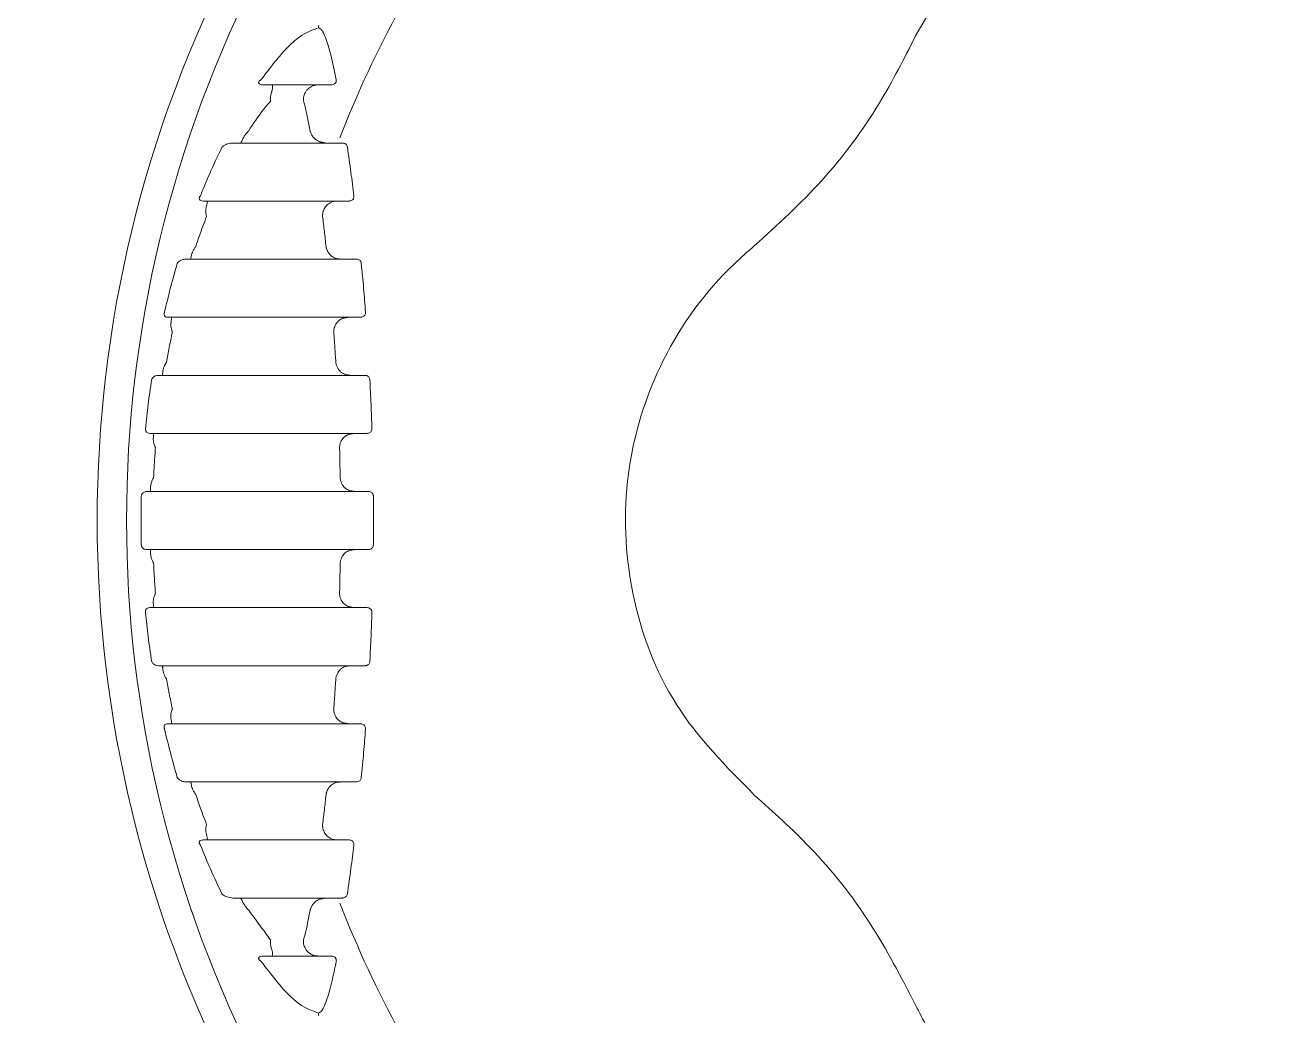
# Model space of a CAD drawing. Header units: inches. Extents: x 2 to 86, y -22 to 129.
# Drawn here: x 32.202 to 33.551, y 6.232 to 7.299 of the extents above; entities that cross this region are included whole.
import ezdxf

# ---------------------------------------------------------------- set-up
doc = ezdxf.new("R2010")
doc.units = ezdxf.units.IN
doc.header["$MEASUREMENT"] = 0
doc.layers.add('1', color=4, linetype='Continuous')

# ---------------------------------------------------------------- blocks, each defined once
blk = doc.blocks.new('FROG')
at = {"layer": '1', "color": 3, "lineweight": 5}
for p, q in [((-1.1387, 0.4687), (-1.088, 0.4687)), ((-1.081, 0.4062), (-1.1721, 0.4062)), ((-1.0683, 0.3437), (-1.0553, 0.3437)), ((-1.0646, 0.2812), (-1.2258, 0.2812)), ((-1.0565, 0.2187), (-1.0428, 0.2187))]:
    blk.add_line(p, q, dxfattribs=at)
at = {"layer": '1', "color": 3, "lineweight": 5, "flags": 128}
for points in [[(-1.0625, 0.4062), (-1.0627, 0.4062), (-1.0628, 0.4062), (-1.063, 0.4062), (-1.0632, 0.4062), (-1.0634, 0.4062), (-1.0636, 0.4062), (-1.0637, 0.4062), (-1.0639, 0.4062)], [(-1.2077, 0.3437), (-1.1785, 0.3437), (-1.1523, 0.3437), (-1.1293, 0.3437), (-1.1098, 0.3437), (-1.0938, 0.3437), (-1.0815, 0.3437), (-1.073, 0.3437), (-1.0683, 0.3437)], [(-1.0474, 0.2812), (-1.0495, 0.2812), (-1.0517, 0.2812), (-1.0538, 0.2812), (-1.056, 0.2812), (-1.0581, 0.2812), (-1.0603, 0.2812), (-1.0624, 0.2812), (-1.0646, 0.2812)], [(-1.2462, 0.2187), (-1.2056, 0.2187), (-1.1691, 0.2187), (-1.1372, 0.2187), (-1.1102, 0.2187), (-1.0884, 0.2187), (-1.0721, 0.2187), (-1.0614, 0.2187), (-1.0565, 0.2187)], [(-1.0543, 0.1562), (-1.0593, 0.1562), (-1.0704, 0.1562), (-1.0877, 0.1562), (-1.1109, 0.1562), (-1.1397, 0.1562), (-1.1738, 0.1562), (-1.2128, 0.1562), (-1.2562, 0.1562)], [(-1.0381, 0.1562), (-1.0401, 0.1562), (-1.0422, 0.1562), (-1.0442, 0.1562), (-1.0462, 0.1562), (-1.0483, 0.1562), (-1.0503, 0.1562), (-1.0523, 0.1562), (-1.0543, 0.1562)], [(-1.2658, 0.0937), (-1.2193, 0.0937), (-1.1775, 0.0937), (-1.1409, 0.0937), (-1.1101, 0.0937), (-1.0853, 0.0937), (-1.0669, 0.0937), (-1.0552, 0.0937), (-1.0504, 0.0937)], [(-1.0504, 0.0937), (-1.0485, 0.0937), (-1.0467, 0.0937), (-1.0449, 0.0937), (-1.0431, 0.0937), (-1.0413, 0.0937), (-1.0395, 0.0937), (-1.0377, 0.0937), (-1.0359, 0.0937)], [(-1.0496, 0.0312), (-1.0545, 0.0312), (-1.0664, 0.0312), (-1.085, 0.0312), (-1.1102, 0.0312), (-1.1417, 0.0312), (-1.179, 0.0312), (-1.2216, 0.0312), (-1.269, 0.0312)], [(-1.0343, 0.0312), (-1.0362, 0.0312), (-1.0382, 0.0312), (-1.0401, 0.0312), (-1.042, 0.0312), (-1.0439, 0.0312), (-1.0458, 0.0312), (-1.0477, 0.0312), (-1.0496, 0.0312)], [(-1.269, -0.0313), (-1.2216, -0.0313), (-1.179, -0.0313), (-1.1417, -0.0313), (-1.1102, -0.0313), (-1.085, -0.0313), (-1.0664, -0.0313), (-1.0545, -0.0313), (-1.0496, -0.0313)], [(-1.0496, -0.0313), (-1.0477, -0.0313), (-1.0458, -0.0313), (-1.0439, -0.0313), (-1.042, -0.0313), (-1.0401, -0.0313), (-1.0382, -0.0313), (-1.0362, -0.0313), (-1.0343, -0.0313)], [(-1.0504, -0.0938), (-1.0552, -0.0938), (-1.0669, -0.0938), (-1.0853, -0.0938), (-1.1101, -0.0938), (-1.1409, -0.0938), (-1.1775, -0.0938), (-1.2193, -0.0938), (-1.2658, -0.0938)], [(-1.0359, -0.0938), (-1.0377, -0.0938), (-1.0395, -0.0938), (-1.0413, -0.0938), (-1.0431, -0.0938), (-1.0449, -0.0938), (-1.0467, -0.0938), (-1.0485, -0.0938), (-1.0504, -0.0938)], [(-1.2562, -0.1563), (-1.2128, -0.1563), (-1.1738, -0.1563), (-1.1397, -0.1563), (-1.1109, -0.1563), (-1.0877, -0.1563), (-1.0704, -0.1563), (-1.0593, -0.1563), (-1.0543, -0.1563)], [(-1.0543, -0.1563), (-1.0523, -0.1563), (-1.0503, -0.1563), (-1.0483, -0.1563), (-1.0462, -0.1563), (-1.0442, -0.1563), (-1.0422, -0.1563), (-1.0401, -0.1563), (-1.0381, -0.1563)], [(-1.0565, -0.2188), (-1.0614, -0.2188), (-1.0721, -0.2188), (-1.0884, -0.2188), (-1.1102, -0.2188), (-1.1372, -0.2188), (-1.1691, -0.2188), (-1.2056, -0.2188), (-1.2462, -0.2188)], [(-1.0428, -0.2188), (-1.0445, -0.2188), (-1.0462, -0.2188), (-1.0479, -0.2188), (-1.0496, -0.2188), (-1.0513, -0.2188), (-1.0531, -0.2188), (-1.0548, -0.2188), (-1.0565, -0.2188)], [(-1.2258, -0.2813), (-1.1917, -0.2813), (-1.161, -0.2813), (-1.1342, -0.2813), (-1.1115, -0.2813), (-1.093, -0.2813), (-1.0789, -0.2813), (-1.0694, -0.2813), (-1.0646, -0.2813)], [(-1.0646, -0.2813), (-1.0624, -0.2813), (-1.0603, -0.2813), (-1.0581, -0.2813), (-1.056, -0.2813), (-1.0538, -0.2813), (-1.0517, -0.2813), (-1.0495, -0.2813), (-1.0474, -0.2813)], [(-1.0683, -0.3438), (-1.073, -0.3438), (-1.0815, -0.3438), (-1.0938, -0.3438), (-1.1098, -0.3438), (-1.1293, -0.3438), (-1.1523, -0.3438), (-1.1785, -0.3438), (-1.2077, -0.3438)], [(-1.0553, -0.3438), (-1.0569, -0.3438), (-1.0585, -0.3438), (-1.0602, -0.3438), (-1.0618, -0.3438), (-1.0634, -0.3438), (-1.0651, -0.3438), (-1.0667, -0.3438), (-1.0683, -0.3438)], [(-1.1721, -0.4063), (-1.1537, -0.4063), (-1.1372, -0.4063), (-1.1226, -0.4063), (-1.1101, -0.4063), (-1.0996, -0.4063), (-1.0912, -0.4063), (-1.085, -0.4063), (-1.081, -0.4063)], [(-1.0639, -0.4063), (-1.0637, -0.4063), (-1.0636, -0.4063), (-1.0634, -0.4063), (-1.0632, -0.4063), (-1.063, -0.4063), (-1.0628, -0.4063), (-1.0627, -0.4063), (-1.0625, -0.4063)], [(-1.088, -0.4688), (-1.0912, -0.4688), (-1.0953, -0.4688), (-1.1004, -0.4688), (-1.1063, -0.4688), (-1.1131, -0.4688), (-1.1208, -0.4688), (-1.1294, -0.4688), (-1.1387, -0.4688)]]:
    blk.add_lwpolyline(points, dxfattribs=at)
at = {"layer": '1', "linetype": 'Continuous', "lineweight": 15}
for radius in [1.995, 1.9325, 1.8575]:
    blk.add_circle((0, 0), radius, dxfattribs=at)
at = {"layer": '1', "color": 3, "lineweight": 5}
for centre, radius, start, end in [((0, 0), 1.3265, 152.5926, 207.4074), ((0, 0), 1.2949, 152.6358, 207.3642), ((0, 0), 1.1421, 151.1102, 158.8661), ((-1.0833, 0.531), 0.00511, 155.0351, 190.0131), ((0, 0), 1.1421, 201.1339, 208.8898), ((-1.0833, -0.531), 0.00511, 169.9887, 204.9633)]:
    blk.add_arc(centre, radius, start, end, dxfattribs=at)
for points, knots in [([(-0.4459, 0.5214), (-0.4241, 0.5588), (-0.3805, 0.6336), (-0.2726, 0.7105), (-0.1478, 0.7494), (-0.0171, 0.7442), (0.0819, 0.7065), (0.1307, 0.6703), (0.1451, 0.6596)], [0, 0, 0, 0, 0.184907, 0.369837, 0.55424, 0.738297, 0.922553, 1, 1, 1, 1]), ([(-1.0883, 0.5301), (-1.0977, 0.5268), (-1.1145, 0.5208), (-1.1392, 0.4887), (-1.15, 0.4745)], [0, 0, 0, 0, 0.560332, 1, 1, 1, 1]), ([(-1.0692, 0.4745), (-1.0712, 0.4837), (-1.0747, 0.5006), (-1.08, 0.5185), (-1.0846, 0.5285), (-1.0871, 0.5295), (-1.0883, 0.5301)], [0, 0, 0, 0, 0.34174, 0.631604, 0.815634, 1, 1, 1, 1]), ([(-0.619, 0.2958), (-0.5941, 0.3184), (-0.5437, 0.3644), (-0.4862, 0.4419), (-0.4582, 0.4971), (-0.4459, 0.5214)], [0, 0, 0, 0, 0.352133, 0.714485, 1, 1, 1, 1]), ([(-1.1471, 0.4687), (-1.148, 0.4688), (-1.1497, 0.4689), (-1.1516, 0.4694), (-1.1526, 0.4703), (-1.1528, 0.4708), (-1.1528, 0.4712), (-1.1528, 0.4715), (-1.1527, 0.4718), (-1.1525, 0.4721), (-1.1524, 0.4724), (-1.152, 0.4729), (-1.1512, 0.4737), (-1.1505, 0.4742), (-1.15, 0.4745)], [0, 0, 0, 0, 0.304694, 0.597553, 0.685254, 0.736132, 0.754751, 0.766196, 0.779358, 0.793045, 0.80569, 0.820187, 0.874933, 1, 1, 1, 1]), ([(-1.0746, 0.4687), (-1.0739, 0.4688), (-1.0728, 0.4689), (-1.0713, 0.4696), (-1.0704, 0.4703), (-1.0699, 0.4711), (-1.0695, 0.4716), (-1.0693, 0.4724), (-1.0691, 0.4734), (-1.0692, 0.4741), (-1.0692, 0.4745)], [0, 0, 0, 0, 0.295559, 0.468434, 0.606587, 0.632237, 0.730366, 0.771998, 0.859385, 1, 1, 1, 1]), ([(-1.1392, 0.4598), (-1.1396, 0.4581), (-1.1403, 0.4555), (-1.14, 0.4527), (-1.1398, 0.4516), (-1.1398, 0.4515)], [0, 0, 0, 0, 0.6010427, 0.9674392, 1, 1, 1, 1]), ([(-1.1387, 0.4687), (-1.1382, 0.4685), (-1.1376, 0.4681), (-1.1378, 0.4652), (-1.138, 0.4638), (-1.1384, 0.4624), (-1.1388, 0.4609), (-1.1391, 0.4602), (-1.1392, 0.4598)], [0, 0, 0, 0, 0.62644, 0.744307, 0.828141, 0.921804, 0.962288, 1, 1, 1, 1]), ([(-1.1045, 0.4515), (-1.1045, 0.4515), (-1.1045, 0.4517), (-1.1045, 0.4521), (-1.1046, 0.4528), (-1.1045, 0.4543), (-1.1041, 0.4574), (-1.1029, 0.4599), (-1.1021, 0.4615)], [0, 0, 0, 0, 0.015545, 0.055943, 0.114096, 0.233965, 0.489695, 1, 1, 1, 1]), ([(-1.1021, 0.4615), (-1.1014, 0.4624), (-1.0996, 0.4647), (-1.0953, 0.4675), (-1.0912, 0.4687), (-1.0885, 0.4687), (-1.088, 0.4687)], [0, 0, 0, 0, 0.194273, 0.47568, 0.90861, 1, 1, 1, 1]), ([(-1.1398, 0.4515), (-1.1426, 0.4483), (-1.1502, 0.4394), (-1.1584, 0.427), (-1.1637, 0.4191)], [0, 0, 0, 0, 0.3618605, 1, 1, 1, 1]), ([(-1.0973, 0.4191), (-1.0982, 0.4239), (-1.1, 0.4335), (-1.1025, 0.4443), (-1.104, 0.4499), (-1.1045, 0.4515)], [0, 0, 0, 0, 0.420021, 0.836554, 1, 1, 1, 1]), ([(-1.1637, 0.4191), (-1.1637, 0.4191), (-1.1638, 0.419), (-1.164, 0.4188), (-1.1642, 0.4186), (-1.1648, 0.4179), (-1.1671, 0.4154), (-1.1685, 0.4131), (-1.1696, 0.4112)], [0, 0, 0, 0, 0.009697, 0.029483, 0.083864, 0.092499, 0.26606, 1, 1, 1, 1]), ([(-1.0872, 0.4075), (-1.0889, 0.4084), (-1.0924, 0.4103), (-1.095, 0.4138), (-1.0964, 0.4164), (-1.0969, 0.4178), (-1.0971, 0.4186), (-1.0972, 0.419), (-1.0973, 0.4191), (-1.0973, 0.4191)], [0, 0, 0, 0, 0.332298, 0.671382, 0.812033, 0.930044, 0.973406, 0.991877, 1, 1, 1, 1]), ([(-1.1805, 0.4062), (-1.1822, 0.4061), (-1.185, 0.4058), (-1.189, 0.4043), (-1.1912, 0.4027), (-1.1922, 0.4019)], [0, 0, 0, 0, 0.47502, 0.772177, 1, 1, 1, 1]), ([(-1.1696, 0.4112), (-1.1705, 0.409), (-1.1717, 0.4065), (-1.172, 0.4063), (-1.1721, 0.4062)], [0, 0, 0, 0, 0.825034, 1, 1, 1, 1]), ([(-1.0625, 0.4062), (-1.0619, 0.4062), (-1.0606, 0.4061), (-1.059, 0.4051), (-1.0577, 0.4037), (-1.0574, 0.4025), (-1.0573, 0.4019)], [0, 0, 0, 0, 0.262971, 0.523837, 0.773366, 1, 1, 1, 1]), ([(-1.1922, 0.4019), (-1.1968, 0.3923), (-1.2048, 0.3754), (-1.2122, 0.3571), (-1.2154, 0.3493)], [0, 0, 0, 0, 0.5726948, 1, 1, 1, 1]), ([(-1.0502, 0.3493), (-1.0513, 0.3577), (-1.0535, 0.3753), (-1.056, 0.3928), (-1.0573, 0.4019)], [0, 0, 0, 0, 0.4787278, 1, 1, 1, 1]), ([(-1.2154, 0.3493), (-1.2155, 0.3491), (-1.2159, 0.3487), (-1.2163, 0.348), (-1.2166, 0.3473), (-1.2167, 0.3468), (-1.2167, 0.3464), (-1.2166, 0.3456), (-1.216, 0.3448), (-1.2146, 0.3439), (-1.2133, 0.3438), (-1.2124, 0.3437)], [0, 0, 0, 0, 0.067786, 0.136986, 0.166253, 0.202694, 0.230364, 0.273069, 0.419118, 0.58725, 1, 1, 1, 1]), ([(-1.2077, 0.3437), (-1.2077, 0.3435), (-1.2078, 0.3431), (-1.2084, 0.3401), (-1.2089, 0.338), (-1.2092, 0.3367), (-1.2093, 0.3364)], [0, 0, 0, 0, 0.512369, 0.752148, 0.947489, 1, 1, 1, 1]), ([(-1.0839, 0.3271), (-1.0839, 0.3271), (-1.0839, 0.3273), (-1.0839, 0.3276), (-1.0839, 0.3283), (-1.0839, 0.3291), (-1.0836, 0.3316), (-1.0825, 0.3353), (-1.0793, 0.3397), (-1.0763, 0.3415), (-1.0749, 0.3423)], [0, 0, 0, 0, 0.007633, 0.021857, 0.052622, 0.12771, 0.169808, 0.477558, 0.757749, 1, 1, 1, 1]), ([(-1.0749, 0.3423), (-1.0732, 0.3429), (-1.0711, 0.3437), (-1.0688, 0.3437), (-1.0683, 0.3437)], [0, 0, 0, 0, 0.784639, 1, 1, 1, 1]), ([(-1.0502, 0.3493), (-1.0502, 0.3488), (-1.0502, 0.3477), (-1.0508, 0.3462), (-1.0518, 0.3449), (-1.0533, 0.3441), (-1.0545, 0.3438), (-1.0551, 0.3438), (-1.0553, 0.3437)], [0, 0, 0, 0, 0.179454, 0.357644, 0.539441, 0.733845, 0.946289, 1, 1, 1, 1]), ([(-1.2088, 0.3271), (-1.2101, 0.3236), (-1.2142, 0.3131), (-1.218, 0.3021), (-1.2205, 0.2948)], [0, 0, 0, 0, 0.332589, 1, 1, 1, 1]), ([(-1.2093, 0.3364), (-1.2095, 0.3347), (-1.2098, 0.3323), (-1.2094, 0.3294), (-1.2091, 0.3282), (-1.2089, 0.3276), (-1.2089, 0.3273), (-1.2088, 0.3272), (-1.2088, 0.3271), (-1.2088, 0.3271)], [0, 0, 0, 0, 0.577471, 0.802521, 0.906331, 0.955427, 0.980575, 0.983706, 1, 1, 1, 1]), ([(-1.0802, 0.2948), (-1.0808, 0.3003), (-1.082, 0.3111), (-1.0833, 0.3218), (-1.0839, 0.3271)], [0, 0, 0, 0, 0.509951, 1, 1, 1, 1]), ([(-1.225, 0.2859), (-1.2252, 0.2847), (-1.2255, 0.2828), (-1.2258, 0.2815), (-1.2258, 0.2813), (-1.2258, 0.2812)], [0, 0, 0, 0, 0.45093, 0.68803, 1, 1, 1, 1]), ([(-1.2205, 0.2948), (-1.2205, 0.2947), (-1.2206, 0.2946), (-1.2207, 0.2944), (-1.2212, 0.2937), (-1.2219, 0.2927), (-1.2237, 0.2898), (-1.2244, 0.2876), (-1.225, 0.2859)], [0, 0, 0, 0, 0.011064, 0.029247, 0.078573, 0.213438, 0.372329, 1, 1, 1, 1]), ([(-1.068, 0.2816), (-1.0695, 0.2821), (-1.0729, 0.2832), (-1.077, 0.2869), (-1.079, 0.2905), (-1.0798, 0.293), (-1.08, 0.2938), (-1.0801, 0.2944), (-1.0802, 0.2946), (-1.0802, 0.2947), (-1.0802, 0.2948)], [0, 0, 0, 0, 0.2278908, 0.5081103, 0.839179, 0.8950917, 0.9585973, 0.9835495, 0.9927928, 1, 1, 1, 1]), ([(-0.619, -0.2958), (-0.6495, -0.265), (-0.7105, -0.2035), (-0.7569, -0.0794), (-0.7621, 0.0512), (-0.7233, 0.1761), (-0.666, 0.2549), (-0.6264, 0.2894), (-0.619, 0.2958)], [0, 0, 0, 0, 0.1916878, 0.3833997, 0.5745646, 0.7653715, 0.956385, 1, 1, 1, 1]), ([(-1.2403, 0.2767), (-1.2404, 0.2763), (-1.243, 0.2674), (-1.2479, 0.25), (-1.252, 0.2326), (-1.2541, 0.2241)], [0, 0, 0, 0, 0.023441, 0.520828, 1, 1, 1, 1]), ([(-1.2403, 0.2767), (-1.2399, 0.2772), (-1.2387, 0.2787), (-1.2364, 0.2801), (-1.2339, 0.2811), (-1.2321, 0.2812), (-1.2315, 0.2812)], [0, 0, 0, 0, 0.1447437, 0.3782428, 0.7616853, 1, 1, 1, 1]), ([(-1.0423, 0.2767), (-1.0423, 0.2768), (-1.0423, 0.2775), (-1.0428, 0.2788), (-1.044, 0.2801), (-1.0456, 0.2811), (-1.0468, 0.2812), (-1.0474, 0.2812)], [0, 0, 0, 0, 0.0400664, 0.2597841, 0.4984827, 0.7478881, 1, 1, 1, 1]), ([(-1.0377, 0.2241), (-1.0384, 0.2327), (-1.0398, 0.2502), (-1.0414, 0.2677), (-1.0423, 0.2767)], [0, 0, 0, 0, 0.485827, 1, 1, 1, 1]), ([(-1.2503, 0.2187), (-1.2512, 0.2188), (-1.2525, 0.2189), (-1.2539, 0.22), (-1.2544, 0.2209), (-1.2546, 0.2217), (-1.2546, 0.2223), (-1.2545, 0.2229), (-1.2543, 0.2235), (-1.2542, 0.2239), (-1.2541, 0.2241)], [0, 0, 0, 0, 0.4187617, 0.6152643, 0.7533616, 0.8189054, 0.8477045, 0.9059224, 0.9367842, 1, 1, 1, 1]), ([(-1.2462, 0.2187), (-1.2462, 0.2185), (-1.2463, 0.2183), (-1.2466, 0.2164), (-1.2468, 0.2148), (-1.2471, 0.213), (-1.2471, 0.2126)], [0, 0, 0, 0, 0.451807, 0.56957, 0.892087, 1, 1, 1, 1]), ([(-1.0719, 0.2027), (-1.0719, 0.2028), (-1.0719, 0.2029), (-1.0719, 0.2033), (-1.0719, 0.2041), (-1.0718, 0.205), (-1.0714, 0.2075), (-1.0701, 0.2111), (-1.0666, 0.2154), (-1.0636, 0.2169), (-1.0621, 0.2177)], [0, 0, 0, 0, 0.007446, 0.024858, 0.06048, 0.148946, 0.169659, 0.495163, 0.766714, 1, 1, 1, 1]), ([(-1.0428, 0.2187), (-1.0422, 0.2188), (-1.041, 0.2189), (-1.0396, 0.2198), (-1.0384, 0.221), (-1.0377, 0.2225), (-1.0377, 0.2236), (-1.0377, 0.2241)], [0, 0, 0, 0, 0.232134, 0.436961, 0.628874, 0.814865, 1, 1, 1, 1]), ([(-1.2456, 0.2027), (-1.2468, 0.1972), (-1.249, 0.1865), (-1.251, 0.1756), (-1.252, 0.1704)], [0, 0, 0, 0, 0.5177675, 1, 1, 1, 1]), ([(-1.2471, 0.2126), (-1.2472, 0.2109), (-1.2473, 0.2084), (-1.2465, 0.2053), (-1.246, 0.2038), (-1.2458, 0.2032), (-1.2457, 0.2029), (-1.2457, 0.2028), (-1.2456, 0.2027)], [0, 0, 0, 0, 0.5304209, 0.8027698, 0.9144248, 0.9626555, 0.9861068, 1, 1, 1, 1]), ([(-1.0697, 0.1704), (-1.0701, 0.1758), (-1.0708, 0.1866), (-1.0715, 0.1974), (-1.0719, 0.2027)], [0, 0, 0, 0, 0.506006, 1, 1, 1, 1]), ([(-1.252, 0.1704), (-1.252, 0.1703), (-1.2521, 0.1702), (-1.2524, 0.1697), (-1.2531, 0.1685), (-1.2548, 0.1653), (-1.2554, 0.1627), (-1.2558, 0.1609)], [0, 0, 0, 0, 0.011521, 0.052687, 0.136863, 0.36761, 1, 1, 1, 1]), ([(-1.0581, 0.1567), (-1.0596, 0.1573), (-1.0628, 0.1584), (-1.0669, 0.1622), (-1.0687, 0.1657), (-1.0694, 0.1683), (-1.0696, 0.1691), (-1.0697, 0.1699), (-1.0697, 0.1702), (-1.0697, 0.1703), (-1.0697, 0.1704)], [0, 0, 0, 0, 0.224645, 0.495094, 0.835876, 0.860745, 0.944888, 0.977938, 0.992808, 1, 1, 1, 1]), ([(-1.2679, 0.1515), (-1.2692, 0.1426), (-1.2718, 0.1252), (-1.2736, 0.1075), (-1.2745, 0.0989)], [0, 0, 0, 0, 0.510622, 1, 1, 1, 1]), ([(-1.2679, 0.1515), (-1.2678, 0.1519), (-1.2676, 0.1524), (-1.2669, 0.1534), (-1.2658, 0.1546), (-1.2636, 0.1559), (-1.2619, 0.1561), (-1.2609, 0.1562)], [0, 0, 0, 0, 0.0895922, 0.1233174, 0.2998941, 0.5805984, 1, 1, 1, 1]), ([(-1.2558, 0.1609), (-1.256, 0.1594), (-1.2562, 0.1567), (-1.2562, 0.1564), (-1.2562, 0.1562)], [0, 0, 0, 0, 0.5683904, 1, 1, 1, 1]), ([(-1.0331, 0.1515), (-1.0331, 0.1517), (-1.0331, 0.1525), (-1.0337, 0.1538), (-1.0348, 0.1552), (-1.0364, 0.1561), (-1.0375, 0.1562), (-1.0381, 0.1562)], [0, 0, 0, 0, 0.073773, 0.28687, 0.516161, 0.756326, 1, 1, 1, 1]), ([(-1.0308, 0.0989), (-1.0311, 0.1076), (-1.0318, 0.1251), (-1.0326, 0.1426), (-1.0331, 0.1515)], [0, 0, 0, 0, 0.492917, 1, 1, 1, 1]), ([(-1.2698, 0.0937), (-1.2707, 0.0938), (-1.272, 0.094), (-1.2735, 0.095), (-1.2742, 0.0961), (-1.2745, 0.097), (-1.2746, 0.0976), (-1.2746, 0.0982), (-1.2745, 0.0987), (-1.2745, 0.0989), (-1.2745, 0.0989)], [0, 0, 0, 0, 0.394975, 0.626742, 0.783149, 0.854406, 0.892434, 0.952556, 0.993547, 1, 1, 1, 1]), ([(-1.0359, 0.0937), (-1.0354, 0.0938), (-1.0343, 0.0939), (-1.0329, 0.0946), (-1.0317, 0.0958), (-1.0309, 0.0973), (-1.0309, 0.0984), (-1.0308, 0.0989)], [0, 0, 0, 0, 0.200279, 0.4148, 0.61609, 0.809394, 1, 1, 1, 1]), ([(-1.2658, 0.0937), (-1.2658, 0.0935), (-1.2658, 0.0933), (-1.266, 0.0914), (-1.2661, 0.0897), (-1.2662, 0.0884)], [0, 0, 0, 0, 0.493978, 0.577794, 1, 1, 1, 1]), ([(-1.2662, 0.0884), (-1.2661, 0.0867), (-1.266, 0.0842), (-1.2649, 0.081), (-1.2643, 0.0794), (-1.264, 0.0788), (-1.2639, 0.0785), (-1.2638, 0.0784), (-1.2638, 0.0784)], [0, 0, 0, 0, 0.525942, 0.813042, 0.922914, 0.967992, 0.987341, 1, 1, 1, 1]), ([(-1.0657, 0.0784), (-1.0657, 0.0784), (-1.0657, 0.0786), (-1.0657, 0.0789), (-1.0656, 0.0798), (-1.0655, 0.0807), (-1.065, 0.0833), (-1.0635, 0.0868), (-1.0598, 0.0909), (-1.0567, 0.0923), (-1.0552, 0.0929)], [0, 0, 0, 0, 0.007306, 0.02587, 0.063559, 0.1584, 0.168364, 0.505454, 0.772446, 1, 1, 1, 1]), ([(-1.2638, 0.0784), (-1.2642, 0.0729), (-1.265, 0.0621), (-1.2656, 0.0513), (-1.2658, 0.046)], [0, 0, 0, 0, 0.506821, 1, 1, 1, 1]), ([(-1.065, 0.046), (-1.0651, 0.0514), (-1.0653, 0.0622), (-1.0655, 0.073), (-1.0657, 0.0784)], [0, 0, 0, 0, 0.5020085, 1, 1, 1, 1]), ([(-1.2658, 0.046), (-1.2658, 0.046), (-1.2659, 0.0459), (-1.266, 0.0456), (-1.2664, 0.045), (-1.2672, 0.0434), (-1.2685, 0.0401), (-1.2688, 0.0377), (-1.269, 0.0361)], [0, 0, 0, 0, 0.0119508, 0.0292402, 0.0731251, 0.1843194, 0.4918602, 1, 1, 1, 1]), ([(-1.0539, 0.0319), (-1.0554, 0.0324), (-1.0586, 0.0337), (-1.0625, 0.0376), (-1.0641, 0.0411), (-1.0647, 0.0438), (-1.0649, 0.0446), (-1.0649, 0.0455), (-1.065, 0.0458), (-1.065, 0.046), (-1.065, 0.046)], [0, 0, 0, 0, 0.224674, 0.491133, 0.833514, 0.844232, 0.938018, 0.974988, 0.992769, 1, 1, 1, 1]), ([(-1.279, 0.0263), (-1.279, 0.0266), (-1.2789, 0.0271), (-1.2786, 0.0279), (-1.278, 0.0291), (-1.2767, 0.0303), (-1.275, 0.0311), (-1.2738, 0.0312), (-1.2732, 0.0312)], [0, 0, 0, 0, 0.065695, 0.107777, 0.230146, 0.43261, 0.742568, 1, 1, 1, 1]), ([(-1.269, 0.0361), (-1.269, 0.0348), (-1.269, 0.032), (-1.269, 0.0315), (-1.269, 0.0312)], [0, 0, 0, 0, 0.442973, 1, 1, 1, 1]), ([(-1.0293, 0.0263), (-1.0293, 0.0266), (-1.0294, 0.0274), (-1.0299, 0.0288), (-1.0311, 0.0302), (-1.0326, 0.0311), (-1.0337, 0.0312), (-1.0343, 0.0312)], [0, 0, 0, 0, 0.1035299, 0.3097443, 0.5306025, 0.7630784, 1, 1, 1, 1]), ([(-1.279, 0.0263), (-1.2792, 0.0175), (-1.2795, 0), (-1.2792, -0.0175), (-1.279, -0.0263)], [0, 0, 0, 0, 0.500627, 1, 1, 1, 1]), ([(-1.0293, -0.0263), (-1.0292, -0.0175), (-1.0291, 0), (-1.0292, 0.0175), (-1.0293, 0.0263)], [0, 0, 0, 0, 0.5, 1, 1, 1, 1]), ([(-1.2732, -0.0313), (-1.2741, -0.0312), (-1.2755, -0.031), (-1.2773, -0.0299), (-1.2783, -0.0287), (-1.2787, -0.0277), (-1.2789, -0.027), (-1.279, -0.0266), (-1.279, -0.0263)], [0, 0, 0, 0, 0.391571, 0.648181, 0.817621, 0.899957, 0.934165, 1, 1, 1, 1]), ([(-1.0343, -0.0313), (-1.0339, -0.0312), (-1.033, -0.0312), (-1.0315, -0.0305), (-1.0303, -0.0294), (-1.0295, -0.028), (-1.0294, -0.0268), (-1.0293, -0.0263)], [0, 0, 0, 0, 0.168533, 0.392708, 0.603301, 0.803874, 1, 1, 1, 1]), ([(-1.269, -0.0313), (-1.269, -0.0315), (-1.269, -0.0318), (-1.269, -0.0336), (-1.269, -0.035), (-1.269, -0.0361)], [0, 0, 0, 0, 0.512984, 0.610792, 1, 1, 1, 1]), ([(-1.269, -0.0361), (-1.2688, -0.0378), (-1.2685, -0.0403), (-1.2671, -0.0436), (-1.2663, -0.0451), (-1.266, -0.0456), (-1.2659, -0.0459), (-1.2658, -0.046), (-1.2658, -0.046)], [0, 0, 0, 0, 0.544951, 0.827779, 0.931592, 0.972639, 0.988044, 1, 1, 1, 1]), ([(-1.065, -0.046), (-1.065, -0.046), (-1.065, -0.0458), (-1.0649, -0.0455), (-1.0649, -0.0446), (-1.0647, -0.0438), (-1.0641, -0.0411), (-1.0625, -0.0376), (-1.0586, -0.0337), (-1.0554, -0.0324), (-1.0539, -0.0319)], [0, 0, 0, 0, 0.007232, 0.025014, 0.061981, 0.155769, 0.166488, 0.508868, 0.775327, 1, 1, 1, 1]), ([(-1.2658, -0.046), (-1.2656, -0.0514), (-1.265, -0.0622), (-1.2642, -0.0729), (-1.2638, -0.0784)], [0, 0, 0, 0, 0.4958076, 1, 1, 1, 1]), ([(-1.0657, -0.0784), (-1.0655, -0.073), (-1.0653, -0.0622), (-1.0651, -0.0514), (-1.065, -0.046)], [0, 0, 0, 0, 0.497992, 1, 1, 1, 1]), ([(-1.2638, -0.0784), (-1.2638, -0.0784), (-1.2639, -0.0785), (-1.264, -0.0788), (-1.2642, -0.0793), (-1.2648, -0.0808), (-1.266, -0.0841), (-1.2661, -0.0866), (-1.2662, -0.0884)], [0, 0, 0, 0, 0.012662, 0.030168, 0.072648, 0.176036, 0.443331, 1, 1, 1, 1]), ([(-1.0552, -0.0929), (-1.0567, -0.0923), (-1.0598, -0.0909), (-1.0635, -0.0868), (-1.065, -0.0833), (-1.0655, -0.0807), (-1.0656, -0.0798), (-1.0657, -0.0789), (-1.0657, -0.0786), (-1.0657, -0.0784), (-1.0657, -0.0784)], [0, 0, 0, 0, 0.227552, 0.494546, 0.831634, 0.841601, 0.936441, 0.97413, 0.992693, 1, 1, 1, 1]), ([(-1.2745, -0.0989), (-1.2745, -0.0987), (-1.2746, -0.0982), (-1.2746, -0.0975), (-1.2745, -0.097), (-1.2742, -0.0961), (-1.2736, -0.0951), (-1.2721, -0.0941), (-1.2708, -0.0938), (-1.2699, -0.0938), (-1.2698, -0.0938)], [0, 0, 0, 0, 0.059752, 0.097656, 0.174116, 0.201755, 0.35401, 0.593719, 0.95746, 1, 1, 1, 1]), ([(-1.2662, -0.0884), (-1.2661, -0.0898), (-1.2659, -0.0925), (-1.2658, -0.0936), (-1.2658, -0.0937), (-1.2658, -0.0938)], [0, 0, 0, 0, 0.436987, 0.872345, 1, 1, 1, 1]), ([(-1.0308, -0.0989), (-1.0308, -0.0985), (-1.0309, -0.0976), (-1.0314, -0.0961), (-1.0326, -0.0948), (-1.0341, -0.0939), (-1.0353, -0.0938), (-1.0359, -0.0938)], [0, 0, 0, 0, 0.130358, 0.329387, 0.542405, 0.768395, 1, 1, 1, 1]), ([(-1.2745, -0.0989), (-1.2736, -0.1076), (-1.2718, -0.1252), (-1.2692, -0.1426), (-1.2679, -0.1515)], [0, 0, 0, 0, 0.490869, 1, 1, 1, 1]), ([(-1.0331, -0.1515), (-1.0326, -0.1426), (-1.0318, -0.1251), (-1.0311, -0.1076), (-1.0308, -0.0989)], [0, 0, 0, 0, 0.507083, 1, 1, 1, 1]), ([(-1.2609, -0.1563), (-1.2619, -0.1561), (-1.2635, -0.156), (-1.2656, -0.1547), (-1.267, -0.1534), (-1.2677, -0.1522), (-1.2679, -0.1516), (-1.2679, -0.1515)], [0, 0, 0, 0, 0.404821, 0.682834, 0.858376, 0.974422, 1, 1, 1, 1]), ([(-1.2562, -0.1563), (-1.2562, -0.1565), (-1.2562, -0.1568), (-1.256, -0.1586), (-1.2559, -0.1599), (-1.2558, -0.1609)], [0, 0, 0, 0, 0.503202, 0.660926, 1, 1, 1, 1]), ([(-1.2558, -0.1609), (-1.2554, -0.1626), (-1.2549, -0.1652), (-1.2532, -0.1683), (-1.2524, -0.1697), (-1.2521, -0.1702), (-1.252, -0.1703), (-1.252, -0.1704)], [0, 0, 0, 0, 0.600722, 0.85241, 0.94324, 0.988484, 1, 1, 1, 1]), ([(-1.0697, -0.1704), (-1.0697, -0.1703), (-1.0697, -0.1702), (-1.0697, -0.1699), (-1.0696, -0.1691), (-1.0694, -0.1683), (-1.0687, -0.1657), (-1.0669, -0.1622), (-1.0628, -0.1584), (-1.0596, -0.1573), (-1.0581, -0.1567)], [0, 0, 0, 0, 0.007194, 0.022061, 0.055115, 0.139257, 0.164125, 0.504906, 0.775355, 1, 1, 1, 1]), ([(-1.0381, -0.1563), (-1.0378, -0.1562), (-1.0369, -0.1562), (-1.0355, -0.1557), (-1.0342, -0.1546), (-1.0333, -0.1532), (-1.0331, -0.1521), (-1.0331, -0.1515)], [0, 0, 0, 0, 0.135652, 0.369951, 0.590201, 0.798201, 1, 1, 1, 1]), ([(-1.252, -0.1704), (-1.251, -0.1757), (-1.249, -0.1865), (-1.2468, -0.1972), (-1.2456, -0.2027)], [0, 0, 0, 0, 0.486072, 1, 1, 1, 1]), ([(-1.0719, -0.2027), (-1.0715, -0.1974), (-1.0708, -0.1866), (-1.0701, -0.1758), (-1.0697, -0.1704)], [0, 0, 0, 0, 0.493995, 1, 1, 1, 1]), ([(-1.2456, -0.2027), (-1.2457, -0.2028), (-1.2457, -0.2029), (-1.2458, -0.2031), (-1.246, -0.2036), (-1.2464, -0.2048), (-1.2467, -0.206), (-1.2473, -0.2088), (-1.2472, -0.2108), (-1.2471, -0.2126)], [0, 0, 0, 0, 0.013902, 0.030509, 0.069887, 0.160693, 0.377211, 0.424671, 1, 1, 1, 1]), ([(-1.2471, -0.2126), (-1.247, -0.2138), (-1.2465, -0.2167), (-1.2463, -0.2185), (-1.2462, -0.2187), (-1.2462, -0.2188)], [0, 0, 0, 0, 0.3256368, 0.7642472, 1, 1, 1, 1]), ([(-1.0621, -0.2177), (-1.0636, -0.2169), (-1.0666, -0.2154), (-1.0701, -0.2111), (-1.0714, -0.2075), (-1.0718, -0.205), (-1.0719, -0.2041), (-1.0719, -0.2033), (-1.0719, -0.2029), (-1.0719, -0.2028), (-1.0719, -0.2027)], [0, 0, 0, 0, 0.233284, 0.504838, 0.830341, 0.851053, 0.93952, 0.975141, 0.992554, 1, 1, 1, 1]), ([(-1.2541, -0.2241), (-1.2542, -0.2239), (-1.2543, -0.2235), (-1.2545, -0.2229), (-1.2546, -0.2224), (-1.2546, -0.2216), (-1.2544, -0.2207), (-1.2536, -0.2197), (-1.2522, -0.2189), (-1.251, -0.2188), (-1.2503, -0.2188)], [0, 0, 0, 0, 0.0653348, 0.0926033, 0.1507524, 0.1802076, 0.2725966, 0.4284906, 0.6905235, 1, 1, 1, 1]), ([(-1.2541, -0.2241), (-1.252, -0.2327), (-1.2478, -0.2505), (-1.2428, -0.2677), (-1.2403, -0.2767)], [0, 0, 0, 0, 0.48116, 1, 1, 1, 1]), ([(-1.0377, -0.2241), (-1.0377, -0.2237), (-1.0377, -0.2227), (-1.0383, -0.2211), (-1.0395, -0.2198), (-1.041, -0.2189), (-1.0422, -0.2188), (-1.0428, -0.2188)], [0, 0, 0, 0, 0.154867, 0.346182, 0.551679, 0.772292, 1, 1, 1, 1]), ([(-1.0423, -0.2767), (-1.0414, -0.2677), (-1.0398, -0.2502), (-1.0384, -0.2327), (-1.0377, -0.2241)], [0, 0, 0, 0, 0.514173, 1, 1, 1, 1]), ([(-1.2315, -0.2813), (-1.2327, -0.2811), (-1.2348, -0.2809), (-1.2375, -0.2794), (-1.2392, -0.2781), (-1.24, -0.2771), (-1.2403, -0.2767)], [0, 0, 0, 0, 0.445011, 0.736713, 0.907241, 1, 1, 1, 1]), ([(-1.2258, -0.2813), (-1.2258, -0.2814), (-1.2257, -0.2817), (-1.2254, -0.2835), (-1.2251, -0.2851), (-1.225, -0.2859)], [0, 0, 0, 0, 0.450302, 0.712062, 1, 1, 1, 1]), ([(-1.0802, -0.2948), (-1.0802, -0.2947), (-1.0802, -0.2946), (-1.0801, -0.2944), (-1.08, -0.2938), (-1.0798, -0.293), (-1.079, -0.2905), (-1.077, -0.2869), (-1.0729, -0.2832), (-1.0695, -0.2821), (-1.068, -0.2816)], [0, 0, 0, 0, 0.007207, 0.016451, 0.041404, 0.10491, 0.160821, 0.491889, 0.772109, 1, 1, 1, 1]), ([(-1.0474, -0.2813), (-1.0471, -0.2812), (-1.0463, -0.2812), (-1.045, -0.2808), (-1.0436, -0.2798), (-1.0426, -0.2784), (-1.0424, -0.2773), (-1.0423, -0.2767)], [0, 0, 0, 0, 0.1003278, 0.3457949, 0.5765626, 0.7923398, 1, 1, 1, 1]), ([(-1.225, -0.2859), (-1.2244, -0.2876), (-1.2236, -0.2899), (-1.2218, -0.2928), (-1.2211, -0.2939), (-1.2207, -0.2944), (-1.2206, -0.2946), (-1.2205, -0.2947), (-1.2205, -0.2948)], [0, 0, 0, 0, 0.627683, 0.822887, 0.934548, 0.975623, 0.988935, 1, 1, 1, 1]), ([(-1.2205, -0.2948), (-1.2186, -0.3001), (-1.2152, -0.3102), (-1.2112, -0.3209), (-1.2091, -0.3263), (-1.2088, -0.3271)], [0, 0, 0, 0, 0.486631, 0.920248, 1, 1, 1, 1]), ([(-1.0839, -0.3271), (-1.0833, -0.3218), (-1.082, -0.3111), (-1.0808, -0.3003), (-1.0802, -0.2948)], [0, 0, 0, 0, 0.490054, 1, 1, 1, 1]), ([(-0.4459, -0.5214), (-0.4614, -0.4915), (-0.4927, -0.4308), (-0.5527, -0.3552), (-0.5987, -0.314), (-0.619, -0.2958)], [0, 0, 0, 0, 0.352133, 0.714485, 1, 1, 1, 1]), ([(-1.2088, -0.3271), (-1.2088, -0.3271), (-1.2088, -0.3272), (-1.2089, -0.3273), (-1.2089, -0.3276), (-1.2091, -0.3282), (-1.2094, -0.3294), (-1.2098, -0.3323), (-1.2095, -0.3347), (-1.2093, -0.3364)], [0, 0, 0, 0, 0.01629, 0.019422, 0.044574, 0.093669, 0.197476, 0.422533, 1, 1, 1, 1]), ([(-1.2093, -0.3364), (-1.209, -0.3375), (-1.2084, -0.3402), (-1.2079, -0.3428), (-1.2077, -0.3437), (-1.2077, -0.3437), (-1.2077, -0.3438)], [0, 0, 0, 0, 0.226109, 0.531949, 0.906264, 1, 1, 1, 1]), ([(-1.0749, -0.3423), (-1.0763, -0.3415), (-1.0793, -0.3397), (-1.0825, -0.3353), (-1.0836, -0.3316), (-1.0839, -0.3291), (-1.0839, -0.3283), (-1.0839, -0.3276), (-1.0839, -0.3273), (-1.0839, -0.3271), (-1.0839, -0.3271)], [0, 0, 0, 0, 0.242249, 0.522442, 0.830192, 0.872289, 0.947376, 0.978143, 0.992366, 1, 1, 1, 1]), ([(-1.2124, -0.3438), (-1.213, -0.3438), (-1.2143, -0.3439), (-1.2157, -0.3445), (-1.2165, -0.3454), (-1.2167, -0.3462), (-1.2167, -0.3468), (-1.2166, -0.3473), (-1.2164, -0.3478), (-1.216, -0.3486), (-1.2156, -0.349), (-1.2154, -0.3493)], [0, 0, 0, 0, 0.2811723, 0.5512459, 0.6921393, 0.7643805, 0.7952632, 0.8314752, 0.8656489, 0.9089126, 1, 1, 1, 1]), ([(-1.2154, -0.3493), (-1.2118, -0.358), (-1.2044, -0.3762), (-1.1964, -0.3931), (-1.1922, -0.4019)], [0, 0, 0, 0, 0.4750254, 1, 1, 1, 1]), ([(-1.0683, -0.3438), (-1.0701, -0.3436), (-1.0724, -0.3434), (-1.0744, -0.3425), (-1.0749, -0.3423)], [0, 0, 0, 0, 0.78289, 1, 1, 1, 1]), ([(-1.0573, -0.4019), (-1.056, -0.3928), (-1.0535, -0.3753), (-1.0513, -0.3577), (-1.0502, -0.3493)], [0, 0, 0, 0, 0.521275, 1, 1, 1, 1]), ([(-1.0553, -0.3438), (-1.0547, -0.3438), (-1.0535, -0.3439), (-1.052, -0.3448), (-1.0508, -0.3461), (-1.0502, -0.3477), (-1.0502, -0.3488), (-1.0502, -0.3493)], [0, 0, 0, 0, 0.225594, 0.442133, 0.640161, 0.822872, 1, 1, 1, 1]), ([(-1.1922, -0.4019), (-1.1921, -0.402), (-1.1915, -0.4026), (-1.1897, -0.4038), (-1.1857, -0.4057), (-1.1826, -0.406), (-1.1805, -0.4063)], [0, 0, 0, 0, 0.02561, 0.141944, 0.418959, 1, 1, 1, 1]), ([(-1.0573, -0.4019), (-1.0574, -0.4025), (-1.0577, -0.4036), (-1.0588, -0.4049), (-1.0603, -0.4059), (-1.0616, -0.4062), (-1.0623, -0.4062), (-1.0625, -0.4063)], [0, 0, 0, 0, 0.213782, 0.437824, 0.680547, 0.939019, 1, 1, 1, 1]), ([(-1.1721, -0.4063), (-1.1717, -0.4068), (-1.1711, -0.4075), (-1.1699, -0.4105), (-1.1696, -0.4112)], [0, 0, 0, 0, 0.783797, 1, 1, 1, 1]), ([(-1.1696, -0.4112), (-1.1686, -0.4128), (-1.1674, -0.4151), (-1.165, -0.4177), (-1.1641, -0.4187), (-1.1638, -0.419), (-1.1637, -0.4191), (-1.1637, -0.4191)], [0, 0, 0, 0, 0.645425, 0.878087, 0.957187, 0.990305, 1, 1, 1, 1]), ([(-1.0973, -0.4191), (-1.0973, -0.4191), (-1.0972, -0.419), (-1.0971, -0.4187), (-1.0969, -0.4179), (-1.0966, -0.4169), (-1.0953, -0.4143), (-1.0929, -0.4106), (-1.089, -0.4085), (-1.0872, -0.4075)], [0, 0, 0, 0, 0.008128, 0.024574, 0.064606, 0.172955, 0.244526, 0.657556, 1, 1, 1, 1]), ([(-1.1045, -0.4515), (-1.1039, -0.4493), (-1.1023, -0.4436), (-1.0999, -0.4329), (-1.0982, -0.4239), (-1.0973, -0.4191)], [0, 0, 0, 0, 0.217721, 0.584642, 1, 1, 1, 1]), ([(-1.1398, -0.4515), (-1.1398, -0.4516), (-1.14, -0.4527), (-1.1403, -0.4555), (-1.1396, -0.4581), (-1.1392, -0.4598)], [0, 0, 0, 0, 0.032565, 0.396663, 1, 1, 1, 1]), ([(-1.1021, -0.4615), (-1.1028, -0.46), (-1.1041, -0.4577), (-1.1045, -0.4546), (-1.1046, -0.453), (-1.1045, -0.4522), (-1.1045, -0.4517), (-1.1045, -0.4515), (-1.1045, -0.4515)], [0, 0, 0, 0, 0.460679, 0.743752, 0.875195, 0.938832, 0.984466, 1, 1, 1, 1]), ([(-1.15, -0.4745), (-1.1505, -0.4742), (-1.1511, -0.4738), (-1.1519, -0.473), (-1.1523, -0.4725), (-1.1525, -0.4722), (-1.1526, -0.4719), (-1.1527, -0.4716), (-1.1528, -0.4714), (-1.1528, -0.4709), (-1.1526, -0.4703), (-1.1517, -0.4694), (-1.1497, -0.4689), (-1.148, -0.4688), (-1.1471, -0.4688)], [0, 0, 0, 0, 0.115704, 0.167927, 0.195014, 0.202603, 0.216292, 0.226975, 0.242923, 0.252652, 0.297534, 0.393013, 0.706807, 1, 1, 1, 1]), ([(-1.1392, -0.4598), (-1.1391, -0.4601), (-1.1388, -0.461), (-1.1383, -0.4627), (-1.1376, -0.466), (-1.1377, -0.4682), (-1.1384, -0.4686), (-1.1387, -0.4688)], [0, 0, 0, 0, 0.035854, 0.08407, 0.199059, 0.590433, 1, 1, 1, 1]), ([(-1.088, -0.4688), (-1.0901, -0.4686), (-1.0931, -0.4683), (-1.097, -0.4665), (-1.0997, -0.4646), (-1.1013, -0.4625), (-1.1021, -0.4615)], [0, 0, 0, 0, 0.411554, 0.564145, 0.794136, 1, 1, 1, 1]), ([(-1.0692, -0.4745), (-1.0692, -0.4743), (-1.0692, -0.4741), (-1.0691, -0.4734), (-1.0692, -0.4728), (-1.0694, -0.472), (-1.0697, -0.4713), (-1.0702, -0.4706), (-1.0711, -0.4697), (-1.0727, -0.4689), (-1.0738, -0.4688), (-1.0746, -0.4688)], [0, 0, 0, 0, 0.070795, 0.091233, 0.19726, 0.242791, 0.327889, 0.392285, 0.491185, 0.67691, 1, 1, 1, 1]), ([(-1.15, -0.4745), (-1.1392, -0.4887), (-1.1145, -0.5208), (-1.0977, -0.5268), (-1.0883, -0.5301)], [0, 0, 0, 0, 0.439668, 1, 1, 1, 1]), ([(-1.0883, -0.5301), (-1.087, -0.5294), (-1.0842, -0.5281), (-1.0792, -0.5162), (-1.0741, -0.4979), (-1.0708, -0.482), (-1.0692, -0.4745)], [0, 0, 0, 0, 0.201531, 0.407234, 0.723893, 1, 1, 1, 1]), ([(0.1451, -0.6596), (0.1089, -0.6835), (0.0366, -0.7312), (-0.0942, -0.7523), (-0.2234, -0.7318), (-0.3382, -0.669), (-0.4102, -0.5913), (-0.4378, -0.5373), (-0.4459, -0.5214)], [0, 0, 0, 0, 0.185057, 0.370138, 0.554659, 0.738742, 0.922921, 1, 1, 1, 1])]:
    blk.add_open_spline(points, degree=3, knots=knots, dxfattribs=at)
for points in [[(-1.1471, 0.4687), (-1.1387, 0.4687)], [(-1.088, 0.4687), (-1.0746, 0.4687)], [(-1.1721, 0.4062), (-1.1805, 0.4062)], [(-1.081, 0.4062), (-1.0872, 0.4075)], [(-1.0639, 0.4062), (-1.081, 0.4062)], [(-1.2124, 0.3437), (-1.2077, 0.3437)], [(-1.2258, 0.2812), (-1.2315, 0.2812)], [(-1.0646, 0.2812), (-1.068, 0.2816)], [(-1.2503, 0.2187), (-1.2462, 0.2187)], [(-1.0621, 0.2177), (-1.0565, 0.2187)], [(-1.2562, 0.1562), (-1.2609, 0.1562)], [(-1.0543, 0.1562), (-1.0581, 0.1567)], [(-1.2698, 0.0937), (-1.2658, 0.0937)], [(-1.0552, 0.0929), (-1.0504, 0.0937)], [(-1.269, 0.0312), (-1.2732, 0.0312)], [(-1.0496, 0.0312), (-1.0539, 0.0319)], [(-1.2732, -0.0313), (-1.269, -0.0313)], [(-1.0539, -0.0319), (-1.0496, -0.0313)], [(-1.2658, -0.0938), (-1.2698, -0.0938)], [(-1.0504, -0.0938), (-1.0552, -0.0929)], [(-1.2609, -0.1563), (-1.2562, -0.1563)], [(-1.0581, -0.1567), (-1.0543, -0.1563)], [(-1.2462, -0.2188), (-1.2503, -0.2188)], [(-1.0565, -0.2188), (-1.0621, -0.2177)], [(-1.2315, -0.2813), (-1.2258, -0.2813)], [(-1.068, -0.2816), (-1.0646, -0.2813)], [(-1.2077, -0.3438), (-1.2124, -0.3438)], [(-1.1805, -0.4063), (-1.1721, -0.4063)], [(-1.0872, -0.4075), (-1.081, -0.4063)], [(-1.081, -0.4063), (-1.0639, -0.4063)], [(-1.1637, -0.4191), (-1.1398, -0.4515)], [(-1.1387, -0.4688), (-1.1471, -0.4688)], [(-1.0746, -0.4688), (-1.088, -0.4688)]]:
    blk.add_open_spline(points, degree=1, dxfattribs=at)
blk = doc.blocks.new('spa frog')
at = {"layer": '1'}
blk.add_blockref('FROG', (0, 0), dxfattribs=at)
blk = doc.blocks.new('2020 RHYTHM')
at = {"layer": '1'}
blk.add_blockref('spa frog', (31.2325, 5.7802), dxfattribs=at)

msp = doc.modelspace()

# ---------------------------------------------------------------- block references
msp.add_blockref('2020 RHYTHM', (2.3733, 0.9854))

doc.saveas('drawing.dxf')
